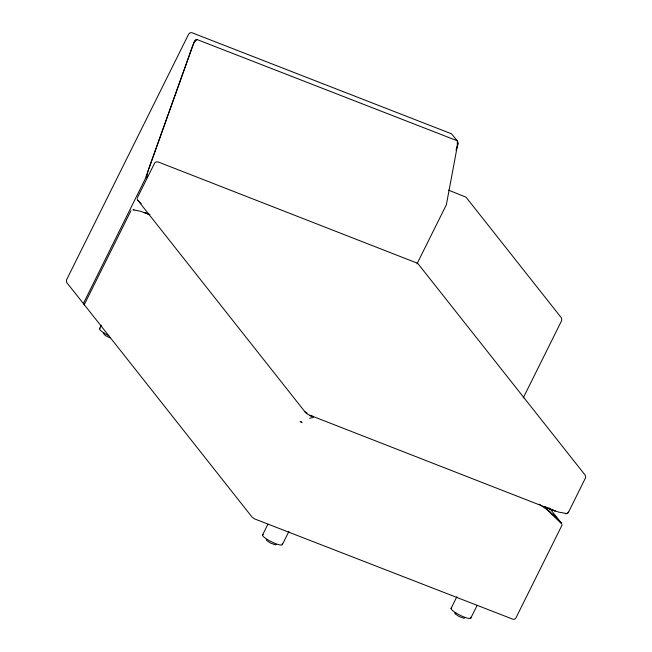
<?xml version="1.0" encoding="UTF-8"?>
<svg xmlns="http://www.w3.org/2000/svg" width="652" height="652" viewBox="0 0 652 652"><rect width="100%" height="100%" fill="white"/><g stroke="black" fill="none" stroke-linecap="round" stroke-linejoin="round"><path stroke-width="0.98" d="M146.635 177.947L147.882 171.386L192.707 45.746L194.117 42.624L196.994 39.519L457.272 140.783L458.364 143.481L455.976 150.172M416.962 263.905L446.359 204.777L457.239 146.578L457.378 140.971M456.563 148.485L457.239 146.578M84.711 303.742L130.93 210.767M523.189 398.013L561.657 320.613L561.592 318.111L466.017 197.173L448.527 190.131M566.808 513.637L568.544 512.122L585.594 477.704L585.276 475.275L417.704 263.327L158.094 161.924L156.178 161.932L154.793 162.78L137.45 197.54M108.77 335.674A10.791 2.225 26.4 0 1 107.075 334.802A10.782 2.225 26.4 0 1 99.903 329.684L99.463 328.755L101.256 325.177M288.909 531.429L282.275 544.664L281.599 545.031A10.791 2.225 26.4 0 1 270.099 541.095A10.782 2.225 26.4 0 1 262.935 535.985L262.495 535.056L267.874 524.306M476.995 605.708L470.809 618.063L470.125 618.43A10.791 2.225 26.4 0 1 458.625 614.494A10.782 2.225 26.4 0 1 451.461 609.384L451.021 608.455L456.856 596.8M567.868 513.043L568.544 512.122M99.463 328.755L100.172 328.143M262.495 535.056L263.196 534.436M451.021 608.455L451.73 607.835M137.67 200.131L305.03 411.909L307.883 414.436L555.194 511.021L544.77 506.791L551.03 509.473L558.691 512.113L566.36 513.507M276.22 544.436L275.511 544.844L270.727 543.173L266.619 540.484L266.326 539.611A5.542 1.141 26.4 0 1 267.32 539.514M464.754 617.835L464.037 618.243L459.252 616.564L455.145 613.882L454.851 613.01A5.542 1.141 26.4 0 1 455.846 612.913M309.627 418.234L312.927 417.557M546.71 509.065L561.47 523.206L549.481 508.038M196.994 39.519L195.608 39.731L194.549 40.791L145.054 179.251L83.79 302.691L83.831 304.06L84.654 305.152L66.683 282.487L66.382 280.189L188.705 34.043L190.017 32.82L191.753 32.657L451.477 133.799L457.272 140.783M566.058 513.727L565.292 513.613L565.7 513.743M305.902 412.61L307.092 413.026M300.702 421.697L302.047 422.561L300.083 421.453M147.947 213.88L140.4 211.256L132.959 209.765L133.953 209.822M148.2 214.043L144.157 212.405L149.944 214.655M110.098 337.915L105.412 335.584L103.293 333.311A5.542 1.141 26.4 0 1 104.287 333.213M305.03 411.909L306.301 412.789M539.326 504.24L545.863 508.87M547.501 510.027L555.341 516.547L561.47 523.206M546.376 509.106L549.954 511.771M551.217 513.507L561.046 523.116M137.931 200.262L141.199 203.774M84.988 305.592L251.957 516.946L254.304 518.788L513.393 619.4L515.047 618.968L515.911 617.966L561.877 525.422L561.934 524.371M137.352 199.439L137.197 198.469M470.703 617.208L470.809 618.063M282.169 543.809L282.275 544.664M313.588 416.807L309.847 415.511L313.588 416.807"/></g></svg>
